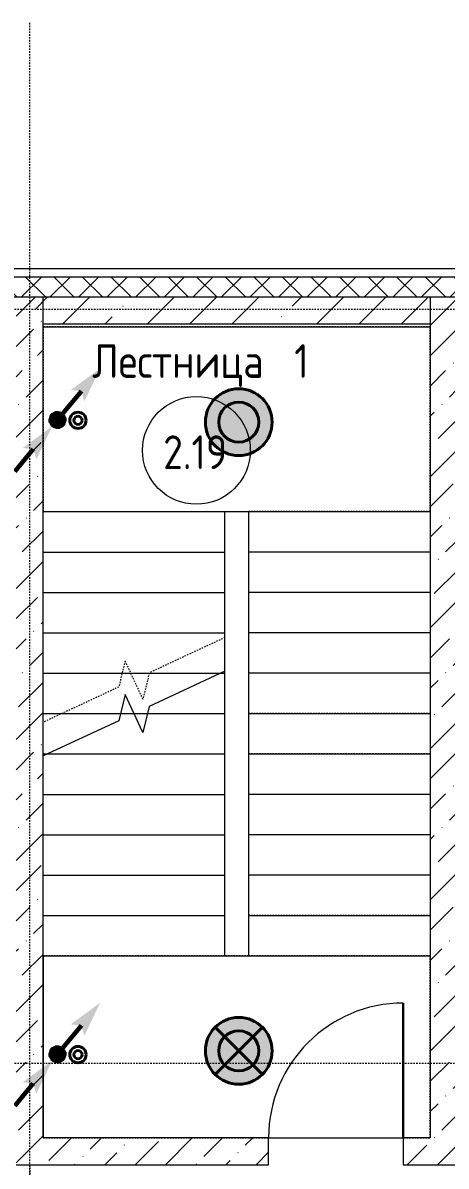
# Model space of a CAD drawing. Header units: millimetres. Extents: x -174154 to -170572, y -111302 to -109817.
# Drawn here: x -173977.2 to -173945.7, y -110543.8 to -110458.9 of the extents above; entities that cross this region are included whole.
import ezdxf

# ---------------------------------------------------------------- set-up
doc = ezdxf.new("R2010")
doc.units = ezdxf.units.MM
for name, pattern in [('ACAD_ISO02W100', [15, 12, -3]), ('ADSK_Линия сетки', [21, 12, -3, 3, -3]), ('ADSK_Сверху', [4.5, 3, -1.5]), ('ADSK_Штрих_ш3 п1_5', [4.5, 3, -1.5])]:
    doc.linetypes.add(name, pattern=pattern)
for name, color, linetype, lineweight in [('!Освещение', 190, 'Continuous', 40), ('!Подложка', 252, 'ACAD_ISO02W100', 25), ('Двери', 7, 'Continuous', 18), ('Лестницы', 7, 'Continuous', 18), ('Марки помещений', 7, 'Continuous', 18), ('Оси', 7, 'Continuous', 9), ('Панель', 7, 'Continuous', 18), ('Стены', 7, 'Continuous', 18), ('Стены разрез', 7, 'Continuous', 40), ('Стены штриховка', 7, 'Continuous', 18), ('Электрика', 7, 'Continuous', 40)]:
    doc.layers.add(name, color=color, linetype=linetype, lineweight=lineweight)
doc.layers.add('_Разделитель помещений_', color=4, linetype='ADSK_Штрих_ш3 п1_5', lineweight=40, true_color=0x00ffff)
doc.styles.add('GOST Common', font='GOST Common.ttf', dxfattribs={"width": 0.9, "height": 250})
pattern_1 = [(45, (30280, 12305), (84.1903, 308.6967), [396.875, -79.375, 3.353, -76.022])]

# ---------------------------------------------------------------- blocks, each defined once
blk = doc.blocks.new('*U231')
at = {"layer": 'Электрика', "ltscale": 10}
h = blk.add_hatch(color=255, dxfattribs=at)
h.dxf.hatch_style = 1
edge = h.paths.add_edge_path()
edge.add_arc((0, 0), 2.5, 0, 360)
at = {"layer": 'Электрика', "color": 5}
blk.add_circle((0, 0), 2.5, dxfattribs=at)
at = {"layer": 'Электрика', "color": 5, "lineweight": 40}
blk.add_circle((0, 0), 1.5, dxfattribs=at)
for start, end in [(0, 180), (180, 0)]:
    blk.add_arc((0, 0), 2.5, start, end, dxfattribs=at)
blk = doc.blocks.new('*U242')
at = {"layer": 'Электрика', "ltscale": 10}
h = blk.add_hatch(color=255, dxfattribs=at)
h.dxf.hatch_style = 1
edge = h.paths.add_edge_path()
edge.add_arc((0, 0), 2.5, 0, 360)
at = {"layer": 'Электрика', "color": 1, "lineweight": 40}
for p, q in [((-1.768, 1.768), (1.768, -1.768)), ((-1.768, -1.768), (1.768, 1.768))]:
    blk.add_line(p, q, dxfattribs=at)
blk.add_circle((0, 0), 1.5, dxfattribs=at)
for start, end in [(0, 180), (180, 0)]:
    blk.add_arc((0, 0), 2.5, start, end, dxfattribs=at)
blk = doc.blocks.new('*U258')
at = {"color": 0, "linetype": 'ByBlock', "lineweight": -2}
for p, q in [((0.464, 0.464), (2.232, 2.232)), ((-4, -4), (-2.268, -2.268))]:
    blk.add_line(p, q, dxfattribs=at)
at = {"color": 214, "lineweight": 50, "ltscale": 100}
for p, q in [((-0.53, 0.53), (0, 0)), ((0, -0.75), (0, 0.75)), ((0.53, 0.53), (0, 0)), ((0.75, 0), (-0.75, 0)), ((0, 0), (-0.53, -0.53)), ((0, 0), (0.53, -0.53))]:
    blk.add_line(p, q, dxfattribs=at)
at = {"color": 0, "linetype": 'ByBlock', "lineweight": -2, "const_width": 0.75}
blk.add_lwpolyline([(-0.375, 0, 1), (0.375, 0, 1)], format="xyb", close=True, dxfattribs=at)
at = {"color": 0, "linetype": 'ByBlock', "lineweight": -2}
for points in [[(4, 4), (2.232, 2.232), (1.348, 2.409)], [(4, 4), (2.232, 2.232), (2.409, 1.348)], [(-0.5, -0.5), (-2.268, -2.268), (-3.152, -2.091)], [(-0.5, -0.5), (-2.268, -2.268), (-2.091, -3.152)]]:
    blk.add_solid(points, dxfattribs=at)
blk = doc.blocks.new('AC_Дверь_Однопольная_ПВХ - 960х2080h М ОЛ Глухой низ с доводчиком-847266-В_АР_ПЭ_02 Этаж')
at = {"layer": 'Панель', "lineweight": 30}
blk.add_line((500, 100), (500, 1100), dxfattribs=at)
at = {"layer": 'Панель'}
blk.add_arc((500, 100), 1000, 90, 180, dxfattribs=at)
blk = doc.blocks.new('ADSK_Марка_Помещение_2_ГОСТ21-501-2011 - Имя и Категория-86712-В_АР_ПЭ_02 Этаж')
at = {"layer": 'Марки помещений'}
blk.add_circle((0, 0), 4, dxfattribs=at)
blk = doc.blocks.new('A$C02fe7d8c')
at = {"layer": 'Стены разрез', "lineweight": 20, "true_color": 0x636466}
h = blk.add_hatch(dxfattribs=at)
h.set_pattern_fill('FP_1', color=251, style=0, pattern_type=2)
h.set_pattern_definition([(45, (30280, 12305), (-106.066, 106.066), []), (135, (30280, 12305), (-106.066, -106.066), [])])
h.paths.add_polyline_path([(30330, 14555), (30480, 14555), (30480, 14705), (28545, 14705), (28545, 14685), (28610, 14685), (28610, 14555), (30166.1, 14555)])
h.paths.add_polyline_path([(27161.6, 14555), (27250, 14555), (27250, 14685), (27315, 14685), (27315, 14705), (26083.9, 14705), (26083.9, 14685), (26148.9, 14685), (26148.9, 14555)])
h.paths.add_polyline_path([(24157, 14555), (24788.9, 14555), (24788.9, 14685), (24853.9, 14685), (24853.9, 14705), (21764.3, 14705), (21764.3, 14685), (21829.3, 14685), (21829.3, 14555)])
h.paths.add_polyline_path([(20639.3, 14555), (20639.3, 14685), (20704.3, 14685), (20704.3, 14705), (19564.3, 14705), (19564.3, 14685), (19629.3, 14685), (19629.3, 14555), (19650.2, 14555)])
h.paths.add_polyline_path([(18439.3, 14555), (18439.3, 14685), (18504.3, 14685), (18504.3, 14705), (14910, 14705), (14910, 14555), (18204.2, 14555)])
h = blk.add_hatch(dxfattribs=at)
h.set_pattern_fill('FP_2', color=251, style=0, pattern_type=2)
h.set_pattern_definition([(45, (30280, 12305), (-314.309, 314.309), []), (45, (30594.3, 12305), (-314.309, 314.309), [555.625, -111.125, 3.353, -107.772])])
h.paths.add_polyline_path([(30330, 14355), (30330, 14555), (28610, 14555), (28610, 14355), (30166.1, 14355)])
h.paths.add_polyline_path([(26730, 14355), (27250, 14355), (27250, 14555), (26148.9, 14555), (26148.9, 14355), (26605, 14355)])
h.paths.add_polyline_path([(24788.9, 14355), (24788.9, 14555), (21829.3, 14555), (21829.3, 14355), (24205, 14355)])
h.paths.add_polyline_path([(20474.9, 14355), (20639.3, 14355), (20639.3, 14555), (19629.3, 14555), (19629.3, 14355)])
h.paths.add_polyline_path([(18204.2, 14355), (18439.3, 14355), (18439.3, 14555), (18204.2, 14555), (18204.2, 14459.2)])
h.paths.add_polyline_path([(18004.2, 14355), (18004.2, 14555), (14910, 14555), (14910, 14355), (14929.9, 14355), (14929.9, 14470), (15129.9, 14470), (15129.9, 14355), (15143.4, 14355)])
h = blk.add_hatch(dxfattribs=at)
h.set_pattern_fill('FP_4', color=251, style=0, pattern_type=2)
h.set_pattern_definition(pattern_1)
h.paths.add_polyline_path([(15129.9, 8313), (15129.9, 14555), (14929.9, 14555), (14929.9, 8313)])
h = blk.add_hatch(dxfattribs=at)
h.set_pattern_fill('FP_4', color=251, style=0, pattern_type=2)
h.set_pattern_definition(pattern_1)
h.paths.add_polyline_path([(18147.9, 8313), (18204.2, 8313), (18204.2, 14555), (18004.2, 14555), (18004.2, 8313)])
h = blk.add_hatch(dxfattribs=at)
h.set_pattern_fill('FP_4', color=251, style=0, pattern_type=2)
h.set_pattern_definition(pattern_1)
h.paths.add_polyline_path([(18204.2, 8113), (18204.2, 8313), (17804.2, 8313), (17804.2, 8113), (18147.9, 8113)])
h.paths.add_polyline_path([(16804.2, 8113), (16804.2, 8313), (14929.9, 8313), (14929.9, 8113), (15143.4, 8113)])
at = {"layer": '_Разделитель помещений_', "color": 251, "lineweight": 20, "true_color": 0x636466}
blk.add_line((15032.5, 8113), (15032.5, 6702.5), dxfattribs=at)
at = {"layer": 'Лестницы', "color": 251, "linetype": 'ADSK_Сверху', "lineweight": 20, "true_color": 0x636466}
for p, q in [((15130, 14335), (15130, 12963)), ((18004.2, 14335), (15130, 14335)), ((18004.2, 12963), (18004.2, 14335)), ((15129.9, 12963), (16479.9, 12963)), ((15130, 12963), (16480, 12963)), ((15130, 11398.3), (15130, 12963)), ((15130, 12963), (16480, 12963)), ((16480, 12963), (16654.2, 12963)), ((16480, 12027.8), (16480, 12963)), ((18004.2, 12963), (16654.2, 12963)), ((16654.2, 12963), (16654.2, 9663)), ((18004.2, 12963), (16654.2, 12963)), ((18004.2, 12962.1), (16654.2, 12962.1)), ((18004.2, 12963), (18004.2, 9663)), ((15129.9, 12663), (16479.9, 12663)), ((15130, 12663), (16480, 12663)), ((15130, 12663), (16480, 12663)), ((18004.2, 12663), (16654.2, 12663)), ((18004.2, 12663), (16654.2, 12663)), ((18004.2, 12662.1), (16654.2, 12662.1)), ((15129.9, 12363), (16479.9, 12363)), ((15130, 12363), (16480, 12363)), ((15130, 12363), (16480, 12363)), ((18004.2, 12363), (16654.2, 12363)), ((18004.2, 12363), (16654.2, 12363)), ((18004.2, 12362.1), (16654.2, 12362.1)), ((15129.9, 12063), (16479.9, 12063)), ((15130, 12063), (16480, 12063)), ((15130, 12063), (16480, 12063)), ((18004.2, 12063), (16654.2, 12063)), ((18004.2, 12063), (16654.2, 12063)), ((18004.2, 12062.1), (16654.2, 12062.1)), ((16480, 12027.8), (15918.3, 11765.9)), ((15739, 11854.7), (15691.7, 11660.2)), ((15871, 11571.4), (15739, 11854.7)), ((15129.9, 11763), (16448.4, 11763)), ((15130, 11763), (15716.7, 11763)), ((15130, 11763), (15716.7, 11763)), ((15781.7, 11763), (15917.6, 11763)), ((15781.7, 11763), (15917.6, 11763)), ((15918.3, 11765.9), (15871, 11571.4)), ((16448.4, 11763), (16480, 11763)), ((18004.2, 11763), (16654.2, 11763)), ((18004.2, 11763), (16654.2, 11763)), ((18004.2, 11762.1), (16654.2, 11762.1)), ((15691.7, 11660.2), (15130, 11398.3)), ((15129.9, 11463), (15704.6, 11463)), ((15130, 11463), (15268.9, 11463)), ((15130, 11463), (15268.9, 11463)), ((15704.6, 11463), (15805, 11463)), ((15805, 11463), (15905.5, 11463)), ((15905.5, 11463), (16480, 11463)), ((18004.2, 11463), (16654.2, 11463)), ((18004.2, 11463), (16654.2, 11463)), ((18004.2, 11462.1), (16654.2, 11462.1)), ((15129.9, 11163), (15161.6, 11163)), ((15161.6, 11163), (16480, 11163)), ((18004.2, 11163), (16654.2, 11163)), ((18004.2, 11163), (16654.2, 11163)), ((18004.2, 11162.1), (16654.2, 11162.1)), ((15130, 10863), (16480, 10863)), ((18004.2, 10863), (16654.2, 10863)), ((18004.2, 10863), (16654.2, 10863)), ((18004.2, 10862.1), (16654.2, 10862.1)), ((15130, 10563), (16480, 10563)), ((18004.2, 10563), (16654.2, 10563)), ((18004.2, 10563), (16654.2, 10563)), ((18004.2, 10562.1), (16654.2, 10562.1)), ((15130, 10263), (16480, 10263)), ((18004.2, 10263), (16654.2, 10263)), ((18004.2, 10263), (16654.2, 10263)), ((18004.2, 10262.1), (16654.2, 10262.1)), ((15130, 9963), (16480, 9963)), ((18004.2, 9963), (16654.2, 9963)), ((18004.2, 9963), (16654.2, 9963)), ((18004.2, 9962.1), (16654.2, 9962.1)), ((15129.9, 9663), (15129.9, 8313)), ((16479.9, 9663), (15129.9, 9663)), ((15130, 9663), (16480, 9663)), ((16654.2, 9663), (16479.9, 9663)), ((18004.2, 9663), (16654.2, 9663)), ((18004.2, 9663), (16654.2, 9663)), ((18004.2, 9662.1), (16654.2, 9662.1)), ((18004.2, 8313), (18004.2, 9663)), ((15129.9, 8313), (18004.2, 8313))]:
    blk.add_line(p, q, dxfattribs=at)
at = {"layer": 'Лестницы', "color": 251, "lineweight": 20, "true_color": 0x636466}
for p, q in [((15129.9, 12963), (16479.9, 12963)), ((16479.9, 12963), (16654.2, 12963)), ((16479.9, 12663), (16479.9, 12963)), ((16654.2, 12963), (16654.2, 12962.1)), ((18004.2, 12962.1), (16654.2, 12962.1)), ((16654.2, 12962.1), (16654.2, 12662.1)), ((15129.9, 12663), (16479.9, 12663)), ((16479.9, 12363), (16479.9, 12663)), ((16654.2, 12662.1), (16654.2, 12362.1)), ((18004.2, 12662.1), (16654.2, 12662.1)), ((15129.9, 12363), (16479.9, 12363)), ((16479.9, 12063), (16479.9, 12363)), ((16654.2, 12362.1), (16654.2, 12062.1)), ((18004.2, 12362.1), (16654.2, 12362.1)), ((15129.9, 12063), (16479.9, 12063)), ((16479.9, 11777.8), (16479.9, 12063)), ((16654.2, 12062.1), (16654.2, 11762.1)), ((18004.2, 12062.1), (16654.2, 12062.1)), ((15129.9, 11763), (16448.4, 11763)), ((16480, 11777.8), (15918.3, 11515.9)), ((16448.4, 11763), (16480, 11763)), ((16480, 11763), (16480, 11777.8)), ((16480, 11463), (16480, 11763)), ((16654.2, 11762.1), (16654.2, 11462.1)), ((18004.2, 11762.1), (16654.2, 11762.1)), ((15739, 11604.7), (15691.7, 11410.2)), ((15871, 11321.4), (15739, 11604.7)), ((15129.9, 11463), (15704.6, 11463)), ((15704.6, 11463), (15805, 11463)), ((15805, 11463), (15905.5, 11463)), ((15918.3, 11515.9), (15871, 11321.4)), ((15905.5, 11463), (16480, 11463)), ((16480, 11163), (16480, 11463)), ((15691.7, 11410.2), (15130, 11148.3)), ((16654.2, 11462.1), (16654.2, 11162.1)), ((18004.2, 11462.1), (16654.2, 11462.1)), ((15129.9, 11163), (15161.6, 11163)), ((15130, 10863), (15130, 11148.3)), ((15161.6, 11163), (16480, 11163)), ((16480, 10863), (16480, 11163)), ((16654.2, 11162.1), (16654.2, 10862.1)), ((18004.2, 11162.1), (16654.2, 11162.1)), ((15130, 10563), (15130, 10863)), ((15130, 10863), (16480, 10863)), ((16480, 10563), (16480, 10863)), ((16654.2, 10862.1), (16654.2, 10562.1)), ((18004.2, 10862.1), (16654.2, 10862.1)), ((15130, 10263), (15130, 10563)), ((15130, 10563), (16480, 10563)), ((16480, 10263), (16480, 10563)), ((16654.2, 10562.1), (16654.2, 10262.1)), ((18004.2, 10562.1), (16654.2, 10562.1)), ((15130, 9963), (15130, 10263)), ((15130, 10263), (16480, 10263)), ((16480, 9963), (16480, 10263)), ((16654.2, 10262.1), (16654.2, 9962.1)), ((18004.2, 10262.1), (16654.2, 10262.1)), ((15130, 9663), (15130, 9963)), ((15130, 9963), (16480, 9963)), ((16480, 9663), (16480, 9963)), ((16654.2, 9962.1), (16654.2, 9662.1)), ((18004.2, 9962.1), (16654.2, 9962.1)), ((15130, 9663), (15130, 8313)), ((15130, 9663), (16480, 9663)), ((16480, 9662.1), (16480, 9663)), ((16654.2, 9662.1), (16480, 9662.1)), ((18004.2, 9662.1), (16654.2, 9662.1)), ((16804.2, 8312.1), (17804.2, 8312.1))]:
    blk.add_line(p, q, dxfattribs=at)
at = {"layer": 'Оси', "linetype": 'ADSK_Линия сетки'}
for p, q in [((15030, 16592.9), (15030, -2195)), ((32780, 14465), (-1856.4, 14465)), ((32780, 8865), (-1856.4, 8865))]:
    blk.add_line(p, q, dxfattribs=at)
at = {"layer": 'Стены', "color": 251, "lineweight": 20, "true_color": 0x636466}
blk.add_line((15129.9, 14470), (15129.9, 14555), dxfattribs=at)
at = {"layer": 'Стены разрез', "color": 251, "lineweight": 20, "true_color": 0x636466}
for p, q in [((18504.3, 14765), (14910, 14765)), ((15129.9, 8313), (15129.9, 14335)), ((15129.9, 14335), (18004.2, 14335)), ((18004.2, 14335), (18004.2, 8313)), ((16804.2, 8313), (15129.9, 8313)), ((16804.2, 8113), (16804.2, 8313)), ((18004.2, 8313), (17804.2, 8313)), ((17804.2, 8313), (17804.2, 8113)), ((14929.9, 8113), (16804.2, 8113)), ((17804.2, 8113), (18204.2, 8113))]:
    blk.add_line(p, q, dxfattribs=at)
at = {"layer": 'Стены штриховка', "color": 251, "lineweight": 20, "true_color": 0x636466}
for p, q in [((18504.3, 14705), (14910, 14705)), ((18439.3, 14555), (14910, 14555)), ((18004.2, 14555), (18004.2, 14335)), ((15129.9, 14335), (15129.9, 14470)), ((18004.2, 14355), (15129.9, 14355))]:
    blk.add_line(p, q, dxfattribs=at)
at = {"layer": 'Двери', "color": 251, "lineweight": 20, "true_color": 0x636466}
blk.add_blockref('AC_Дверь_Однопольная_ПВХ - 960х2080h М ОЛ Глухой низ с доводчиком-847266-В_АР_ПЭ_02 Этаж', (17304.2, 8213), dxfattribs=at)
at = {"layer": 'Марки помещений', "color": 251, "lineweight": 20, "true_color": 0x636466, "xscale": 99.99999999999993, "yscale": 99.99999999999993, "zscale": 99.99999999999993}
blk.add_blockref('ADSK_Марка_Помещение_2_ГОСТ21-501-2011 - Имя и Категория-86712-В_АР_ПЭ_02 Этаж', (16268.3, 13417.8), dxfattribs=at)
at = {"layer": 'Марки помещений', "color": 251, "lineweight": 20, "true_color": 0x636466, "char_height": 250, "attachment_point": 1, "style": 'GOST Common'}
for s, insert, width in [('Лестница', (15494.6, 14206.4), 1652.278), (' 1', (16857.9, 14206.4), 230.886), ('2.19', (16021.5, 13529.2), 606.076)]:
    blk.add_mtext(s, dxfattribs=dict(at, insert=insert, width=width))
blk = doc.blocks.new('Расп.кор.')
at = {"layer": 'Электрика', "lineweight": 40}
for radius in [0.605, 0.303]:
    blk.add_circle((0, 0), radius, dxfattribs=at)

msp = doc.modelspace()

# ---------------------------------------------------------------- block references
at = {"layer": '!Освещение', "color": 18, "lineweight": 9, "true_color": 0x000000, "xscale": 0.9917355371882407, "yscale": 0.9917355371882407, "zscale": 0.9917355371882407}
for name, p in [('*U231', (-173961.125, -110488.512)), ('*U242', (-173961.125, -110535.205))]:
    msp.add_blockref(name, p, dxfattribs=at)
at = {"layer": '!Подложка', "ltscale": 20, "xscale": 0.01, "yscale": 0.01, "zscale": 0.01}
msp.add_blockref('A$C02fe7d8c', (-174126.95, -110624.788), dxfattribs=at)
at = {"layer": 'Электрика', "color": 11, "lineweight": 60, "xscale": 0.8794326240000016, "yscale": 0.8794326240000016, "zscale": 0.8794326240000016, "rotation": 5.371320298323082}
for p in [(-173974.58, -110488.35), (-173974.58, -110535.458)]:
    msp.add_blockref('*U258', p, dxfattribs=at)
at = {"layer": 'Электрика', "rotation": 90}
for p in [(-173973.06, -110488.379), (-173973.06, -110535.483)]:
    msp.add_blockref('Расп.кор.', p, dxfattribs=at)

doc.saveas('drawing.dxf')
